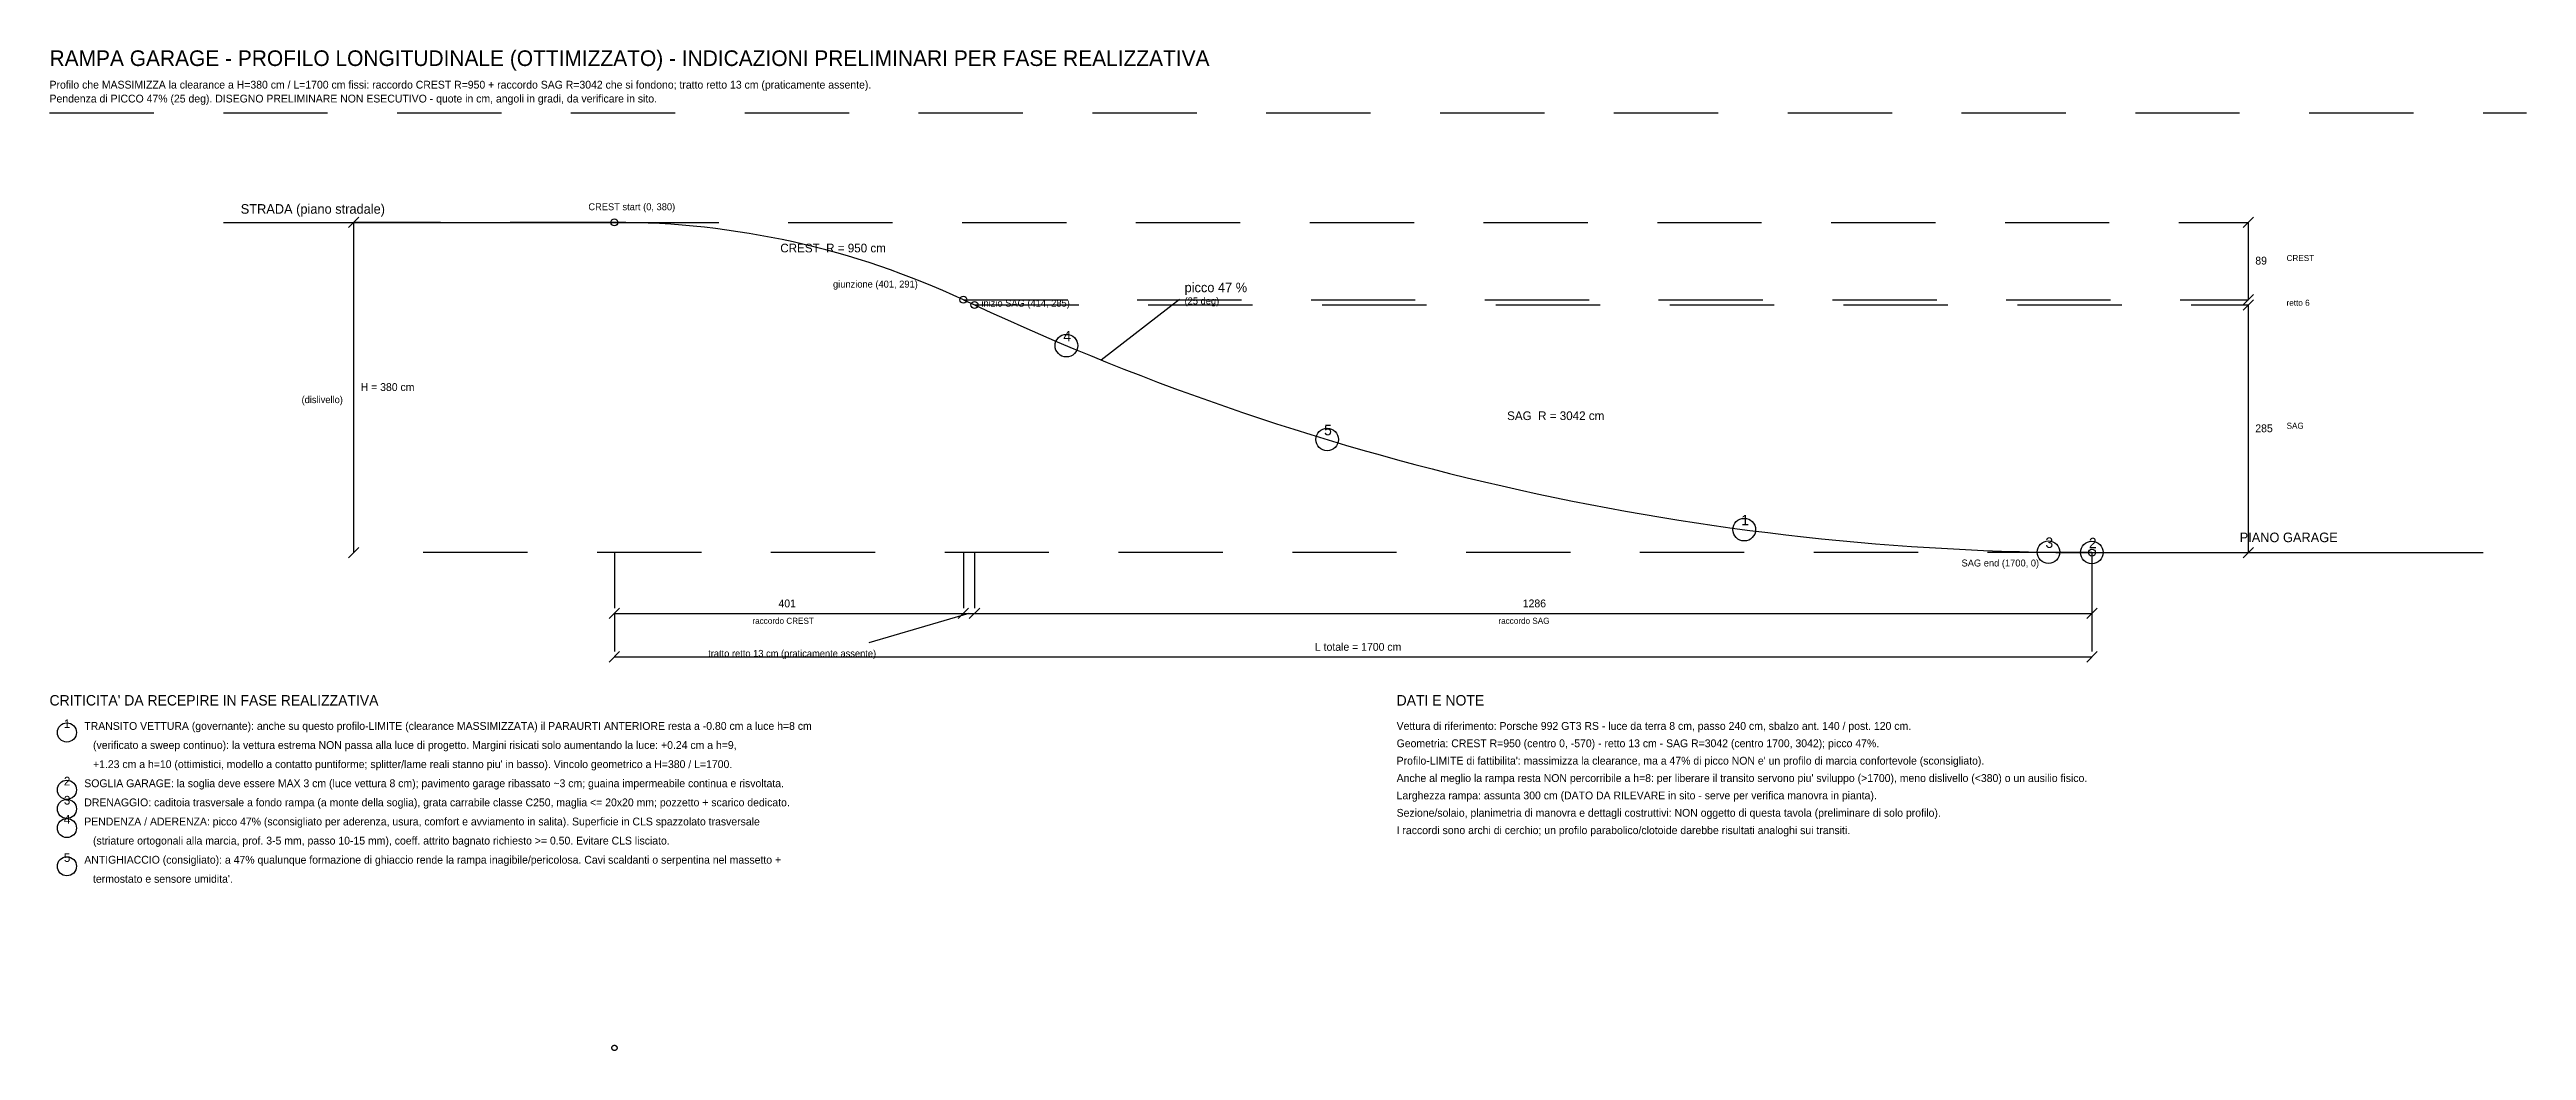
# Model space of a CAD drawing. Header units: centimetres. Extents: x -650 to 2200, y -573 to 579.
import ezdxf

# ---------------------------------------------------------------- set-up
doc = ezdxf.new("R2010")
doc.units = ezdxf.units.CM
doc.header["$LTSCALE"] = 10
doc.linetypes.add('DASHED', pattern=[20, 12, -8])
for name, color, linetype in [('CRITICO', 1, 'CONTINUOUS'), ('QUOTE', 5, 'CONTINUOUS'), ('RAMPA', 3, 'CONTINUOUS'), ('REF', 8, 'DASHED'), ('TESTO', 7, 'CONTINUOUS')]:
    doc.layers.add(name, color=color, linetype=linetype)

msp = doc.modelspace()

# ---------------------------------------------------------------- linework, layer by layer
at = {"layer": 'CRITICO', "color": 1}
for centre, radius in [((520, 238.16), 13), ((820, 130.05), 13), ((1300, 26.41), 13), ((1650, 0.41), 13), ((1700, 0), 13), ((-630, -207), 11), ((-630, -273), 11), ((-630, -295), 11), ((-630, -317), 11), ((-630, -361), 11)]:
    msp.add_circle(centre, radius, dxfattribs=at)
at = {"layer": 'QUOTE', "color": 5}
for p, q in [((-306, 374), (-294, 386)), ((-300, 0), (-300, 380)), ((1874, 374), (1886, 386)), ((1880, 290.99), (1880, 380)), ((1874, 284.99), (1886, 296.99)), ((1874, 279.05), (1886, 291.05)), ((1880, 0), (1880, 285.05)), ((-306, -6), (-294, 6)), ((1874, -6), (1886, 6)), ((-6, -76), (6, -64)), ((0, -70), (401.49, -70)), ((395.49, -76), (407.49, -64)), ((401.49, -70), (414.24, -70)), ((408.24, -76), (420.24, -64)), ((414.24, -70), (1700, -70)), ((1694, -76), (1706, -64)), ((-6, -126), (6, -114)), ((1694, -126), (1706, -114)), ((0, -120), (1700, -120))]:
    msp.add_line(p, q, dxfattribs=at)
at = {"layer": 'RAMPA'}
for p, q in [((-450, 380), (0, 380)), ((401.49, 290.99), (414.24, 285.05)), ((1700, 0), (2150, 0))]:
    msp.add_line(p, q, dxfattribs=at)
for centre, radius, start, end in [((0, -570), 950, 65, 90), ((1700, 3042.37), 3042.37, 245, 270)]:
    msp.add_arc(centre, radius, start, end, dxfattribs=at)
at = {"layer": 'REF', "color": 8}
for p, q in [((-650, 506), (2200, 506)), ((0, 380), (-300, 380)), ((0, 380), (1880, 380)), ((401.49, 290.99), (1880, 290.99)), ((414.24, 285.05), (1880, 285.05)), ((560, 221.66), (650, 291.66)), ((1700, 0), (-300, 0)), ((0, 0), (0, -64)), ((401.49, 0), (401.49, -64)), ((414.24, 0), (414.24, -64)), ((1700, 0), (1700, -64)), ((1700, 0), (1700, -114)), ((1700, 0), (1880, 0)), ((0, -70), (0, -114)), ((407.86, -70), (257.86, -114))]:
    msp.add_line(p, q, dxfattribs=at)
msp.add_circle((0, -570), 3, dxfattribs=at)
at = {"layer": 'TESTO', "color": 7}
for centre in [(0, 380), (401.49, 290.99), (414.24, 285.05), (1700, 0)]:
    msp.add_circle(centre, 4, dxfattribs=at)

# ---------------------------------------------------------------- texts
at = {"layer": 'CRITICO', "color": 1}
for s, height, p in [('4', 12, (516.5, 243.16)), ('5', 12, (816.5, 135.05)), ('1', 12, (1296.5, 31.41)), ('3', 12, (1646.5, 5.41)), ('2', 12, (1696.5, 5)), ('1', 10, (-633.5, -202)), ('TRANSITO VETTURA (governante): anche su questo profilo-LIMITE (clearance MASSIMIZZATA) il PARAURTI ANTERIORE resta a -0.80 cm a luce h=8 cm', 9, (-610, -204)), ('   (verificato a sweep continuo): la vettura estrema NON passa alla luce di progetto. Margini risicati solo aumentando la luce: +0.24 cm a h=9,', 9, (-610, -226)), ("   +1.23 cm a h=10 (ottimistici, modello a contatto puntiforme; splitter/lame reali stanno piu' in basso). Vincolo geometrico a H=380 / L=1700.", 9, (-610, -248)), ("Anche al meglio la rampa resta NON percorribile a h=8: per liberare il transito servono piu' sviluppo (>1700), meno dislivello (<380) o un ausilio fisico.", 9, (900, -264)), ("Profilo-LIMITE di fattibilita': massimizza la clearance, ma a 47% di picco NON e' un profilo di marcia confortevole (sconsigliato).", 9, (900, -244)), ('3', 10, (-633.5, -290)), ('2', 10, (-633.5, -268)), ('Larghezza rampa: assunta 300 cm (DATO DA RILEVARE in sito - serve per verifica manovra in pianta).', 9, (900, -284)), ('4', 10, (-633.5, -312)), ('5', 10, (-633.5, -356))]:
    msp.add_text(s, height=height, dxfattribs=at).set_placement(p)
at = {"layer": 'QUOTE', "color": 5}
for s, height, p in [('CREST', 7, (1924, 335.5)), ('89', 9, (1888, 331.5)), ('retto 6', 7, (1924, 284.02)), ('(dislivello)', 8, (-360, 172)), ('H = 380 cm', 9, (-292, 186)), ('285', 9, (1888, 138.52)), ('SAG', 7, (1924, 142.52)), ('401', 9, (188.74, -63)), ('1286', 9, (1045.12, -63)), ('raccordo CREST', 7, (158.74, -82)), ('raccordo SAG', 7, (1017.12, -82)), ('tratto retto 13 cm (praticamente assente)', 8, (107.86, -120)), ('L totale = 1700 cm', 9, (806, -113))]:
    msp.add_text(s, height=height, dxfattribs=at).set_placement(p)
at = {"layer": 'RAMPA', "color": 3}
for s, height, p in [('CREST  R = 950 cm', 10, (190.82, 345.5)), ('(25 deg)', 8, (656, 285.66)), ('picco 47 %', 11, (656, 299.66)), ('SAG  R = 3042 cm', 10, (1027.12, 152.52))]:
    msp.add_text(s, height=height, dxfattribs=at).set_placement(p)
at = {"layer": 'TESTO'}
for s, height, p in [('RAMPA GARAGE - PROFILO LONGITUDINALE (OTTIMIZZATO) - INDICAZIONI PRELIMINARI PER FASE REALIZZATIVA', 18, (-650, 560)), ('Profilo che MASSIMIZZA la clearance a H=380 cm / L=1700 cm fissi: raccordo CREST R=950 + raccordo SAG R=3042 che si fondono; tratto retto 13 cm (praticamente assente).', 9, (-650, 534)), ('Pendenza di PICCO 47% (25 deg). DISEGNO PRELIMINARE NON ESECUTIVO - quote in cm, angoli in gradi, da verificare in sito.', 9, (-650, 518)), ('STRADA (piano stradale)', 11, (-430, 390)), ('PIANO GARAGE', 11, (1870, 12))]:
    msp.add_text(s, height=height, dxfattribs=at).set_placement(p)
at = {"layer": 'TESTO', "color": 7}
for s, height, p in [('CREST start (0, 380)', 8, (-30, 394)), ('giunzione (401, 291)', 8, (251.49, 304.99)), ('inizio SAG (414, 285)', 8, (422.24, 283.05)), ('SAG end (1700, 0)', 8, (1550, -16)), ('Vettura di riferimento: Porsche 992 GT3 RS - luce da terra 8 cm, passo 240 cm, sbalzo ant. 140 / post. 120 cm.', 9, (900, -204)), ('Geometria: CREST R=950 (centro 0, -570) - retto 13 cm - SAG R=3042 (centro 1700, 3042); picco 47%.', 9, (900, -224)), ('SOGLIA GARAGE: la soglia deve essere MAX 3 cm (luce vettura 8 cm); pavimento garage ribassato ~3 cm; guaina impermeabile continua e risvoltata.', 9, (-610, -270)), ('DRENAGGIO: caditoia trasversale a fondo rampa (a monte della soglia), grata carrabile classe C250, maglia <= 20x20 mm; pozzetto + scarico dedicato.', 9, (-610, -292)), ('PENDENZA / ADERENZA: picco 47% (sconsigliato per aderenza, usura, comfort e avviamento in salita). Superficie in CLS spazzolato trasversale', 9, (-610, -314)), ('Sezione/solaio, planimetria di manovra e dettagli costruttivi: NON oggetto di questa tavola (preliminare di solo profilo).', 9, (900, -304)), ('   (striature ortogonali alla marcia, prof. 3-5 mm, passo 10-15 mm), coeff. attrito bagnato richiesto >= 0.50. Evitare CLS lisciato.', 9, (-610, -336)), ('I raccordi sono archi di cerchio; un profilo parabolico/clotoide darebbe risultati analoghi sui transiti.', 9, (900, -324)), ('ANTIGHIACCIO (consigliato): a 47% qualunque formazione di ghiaccio rende la rampa inagibile/pericolosa. Cavi scaldanti o serpentina nel massetto +', 9, (-610, -358)), ("   termostato e sensore umidita'.", 9, (-610, -380))]:
    msp.add_text(s, height=height, dxfattribs=at).set_placement(p)
at = {"layer": 'TESTO', "color": 1}
msp.add_text("CRITICITA' DA RECEPIRE IN FASE REALIZZATIVA", height=12, dxfattribs=at).set_placement((-650, -176))
at = {"layer": 'TESTO', "color": 5}
msp.add_text('DATI E NOTE', height=12, dxfattribs=at).set_placement((900, -176))

doc.saveas('drawing.dxf')
